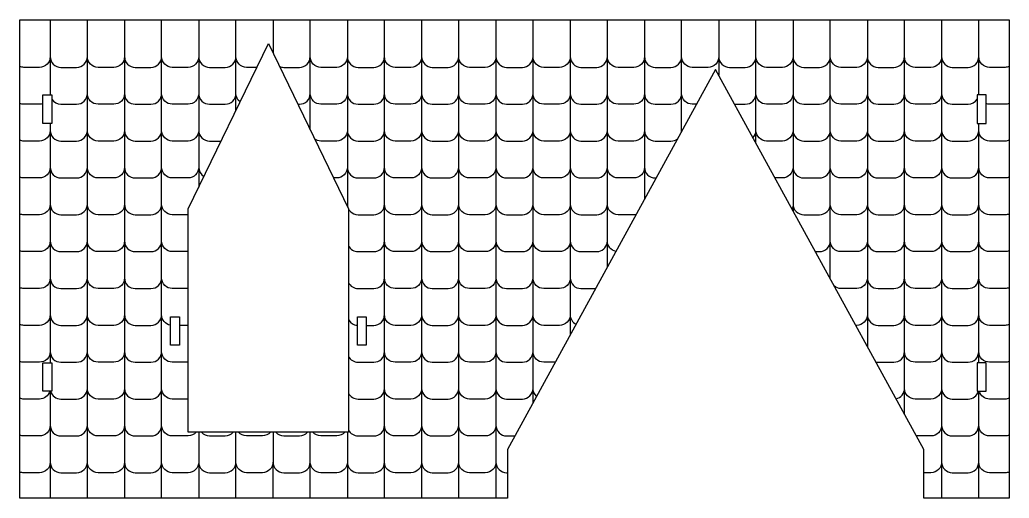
# Model space of a CAD drawing. Extents: x -77 to 93, y -55 to 56.
# Drawn here: x -76.4 to -20.8, y 0.1 to 27 of the extents above; entities that cross this region are included whole.
import ezdxf

# ---------------------------------------------------------------- set-up
doc = ezdxf.new("R2010")
doc.units = 0
doc.header["$MEASUREMENT"] = 0
doc.layers.add('LAYER1', color=7, linetype='CONTINUOUS')

msp = doc.modelspace()

# ---------------------------------------------------------------- linework, layer by layer
at = {"layer": 'LAYER1'}
for points in [[(-48.994, 2.875), (-48.994, 0.137), (-76.409, 0.137), (-76.409, 27.023), (-20.773, 27.023), (-20.773, 0.137), (-25.577, 0.137), (-25.577, 2.875), (-37.285, 24.234)], [(-57.929, 16.406), (-57.929, 3.842), (-66.934, 3.842), (-66.934, 16.406), (-62.431, 25.693)], [(-75.108, 22.801), (-74.608, 22.801), (-74.608, 21.2), (-75.108, 21.2)], [(-22.575, 21.2), (-22.074, 21.2), (-22.074, 22.801), (-22.575, 22.801)], [(-67.935, 10.339), (-67.435, 10.339), (-67.435, 8.738), (-67.935, 8.738)], [(-57.428, 10.339), (-56.928, 10.339), (-56.928, 8.738), (-57.428, 8.738)], [(-75.108, 7.75), (-74.608, 7.75), (-74.608, 6.149), (-75.108, 6.149)], [(-22.575, 6.149), (-22.074, 6.149), (-22.074, 7.75), (-22.575, 7.75)]]:
    msp.add_lwpolyline(points, close=True, dxfattribs=at)
for points in [[(-74.699, 27.023), (-74.699, 24.952, -0.414214), (-75.3, 24.351), (-76.187, 24.351, -0.094829), (-76.409, 24.394, -0.094829)], [(-74.699, 27.023), (-74.699, 24.952, 0.414214), (-74.099, 24.351), (-73.211, 24.351, 0.414214), (-72.611, 24.952), (-72.611, 27.023)], [(-70.522, 27.023), (-70.522, 24.952, -0.414214), (-71.122, 24.351), (-72.01, 24.351, -0.414214), (-72.611, 24.952), (-72.611, 27.023)], [(-70.522, 27.023), (-70.522, 24.952, 0.414214), (-69.922, 24.351), (-69.034, 24.351, 0.414214), (-68.433, 24.952), (-68.433, 27.023)], [(-66.345, 27.023), (-66.345, 24.952, -0.414214), (-66.945, 24.351), (-67.833, 24.351, -0.414214), (-68.433, 24.952), (-68.433, 27.023)], [(-66.345, 27.023), (-66.345, 24.952, 0.414214), (-65.744, 24.351), (-64.856, 24.351, 0.414214), (-64.256, 24.952), (-64.256, 27.023)], [(-63.082, 24.351), (-63.656, 24.351, -0.414214), (-64.256, 24.952), (-64.256, 27.023)], [(-61.805, 24.4, 0.102165), (-61.567, 24.351), (-60.679, 24.351, 0.414214), (-60.079, 24.952), (-60.079, 27.023)], [(-57.99, 27.023), (-57.99, 24.952, -0.414214), (-58.59, 24.351), (-59.478, 24.351, -0.414214), (-60.079, 24.952), (-60.079, 27.023)], [(-57.99, 27.023), (-57.99, 24.952, 0.414214), (-57.39, 24.351), (-56.502, 24.351, 0.414214), (-55.901, 24.952), (-55.901, 27.023)], [(-53.813, 27.023), (-53.813, 24.952, -0.414214), (-54.413, 24.351), (-55.301, 24.351, -0.414214), (-55.901, 24.952), (-55.901, 27.023)], [(-53.813, 27.023), (-53.813, 24.952, 0.414214), (-53.212, 24.351), (-52.325, 24.351, 0.414214), (-51.724, 24.952), (-51.724, 27.023)], [(-49.636, 27.023), (-49.636, 24.952, -0.414214), (-50.236, 24.351), (-51.124, 24.351, -0.414214), (-51.724, 24.952), (-51.724, 27.023)], [(-49.636, 27.023), (-49.636, 24.952, 0.414214), (-49.035, 24.351), (-48.147, 24.351, 0.414214), (-47.547, 24.952), (-47.547, 27.023)], [(-45.458, 27.023), (-45.458, 24.952, -0.414214), (-46.059, 24.351), (-46.947, 24.351, -0.414214), (-47.547, 24.952), (-47.547, 27.023)], [(-45.458, 27.023), (-45.458, 24.952, 0.414214), (-44.858, 24.351), (-43.97, 24.351, 0.414214), (-43.37, 24.952), (-43.37, 27.023)], [(-41.281, 27.023), (-41.281, 24.952, -0.414214), (-41.881, 24.351), (-42.769, 24.351, -0.414214), (-43.37, 24.952), (-43.37, 27.023)], [(-41.281, 27.023), (-41.281, 24.952, 0.414214), (-40.681, 24.351), (-39.793, 24.351, 0.414214), (-39.192, 24.952), (-39.192, 27.023)], [(-37.104, 27.023), (-37.104, 24.952, -0.414214), (-37.704, 24.351), (-38.592, 24.351, -0.414214), (-39.192, 24.952), (-39.192, 27.023)], [(-37.104, 27.023), (-37.104, 24.952, 0.414214), (-36.503, 24.351), (-35.616, 24.351, 0.414214), (-35.015, 24.952), (-35.015, 27.023)], [(-32.927, 27.023), (-32.927, 24.952, -0.414214), (-33.527, 24.351), (-34.415, 24.351, -0.414214), (-35.015, 24.952), (-35.015, 27.023)], [(-32.927, 27.023), (-32.927, 24.952, 0.414214), (-32.326, 24.351), (-31.438, 24.351, 0.414214), (-30.838, 24.952), (-30.838, 27.023)], [(-28.749, 27.023), (-28.749, 24.952, -0.414214), (-29.35, 24.351), (-30.238, 24.351, -0.414214), (-30.838, 24.952), (-30.838, 27.023)], [(-28.749, 27.023), (-28.749, 24.952, 0.414214), (-28.149, 24.351), (-27.261, 24.351, 0.414214), (-26.661, 24.952), (-26.661, 27.023)], [(-24.572, 27.023), (-24.572, 24.952, -0.414214), (-25.172, 24.351), (-26.06, 24.351, -0.414214), (-26.661, 24.952), (-26.661, 27.023)], [(-24.572, 27.023), (-24.572, 24.952, 0.414214), (-23.972, 24.351), (-23.084, 24.351, 0.414214), (-22.483, 24.952), (-22.483, 27.023)], [(-20.773, 24.394, -0.094829), (-20.995, 24.351), (-21.883, 24.351, -0.414214), (-22.483, 24.952), (-22.483, 27.023)], [(-74.699, 24.952), (-74.699, 22.88, -0.033199), (-74.704, 22.801, -0.033199)], [(-74.699, 24.952), (-74.699, 22.88, 0.033199), (-74.694, 22.801, 0.033199)], [(-74.608, 22.562, 0.258622), (-74.099, 22.28), (-73.211, 22.28, 0.414214), (-72.611, 22.88), (-72.611, 24.952)], [(-70.522, 24.952), (-70.522, 22.88, -0.414214), (-71.122, 22.28), (-72.01, 22.28, -0.414214), (-72.611, 22.88), (-72.611, 24.952)], [(-70.522, 24.952), (-70.522, 22.88, 0.414214), (-69.922, 22.28), (-69.034, 22.28, 0.414214), (-68.433, 22.88), (-68.433, 24.952)], [(-66.345, 24.952), (-66.345, 22.88, -0.414214), (-66.945, 22.28), (-67.833, 22.28, -0.414214), (-68.433, 22.88), (-68.433, 24.952)], [(-66.345, 24.952), (-66.345, 22.88, 0.414214), (-65.744, 22.28), (-64.856, 22.28, 0.414214), (-64.256, 22.88), (-64.256, 24.952)], [(-64.025, 22.407, -0.231147), (-64.256, 22.88), (-64.256, 24.952)], [(-60.777, 22.28), (-60.679, 22.28, 0.414214), (-60.079, 22.88), (-60.079, 24.952)], [(-57.99, 24.952), (-57.99, 22.88, -0.414214), (-58.59, 22.28), (-59.478, 22.28, -0.414214), (-60.079, 22.88), (-60.079, 24.952)], [(-57.99, 24.952), (-57.99, 22.88, 0.414214), (-57.39, 22.28), (-56.502, 22.28, 0.414214), (-55.901, 22.88), (-55.901, 24.952)], [(-53.813, 24.952), (-53.813, 22.88, -0.414214), (-54.413, 22.28), (-55.301, 22.28, -0.414214), (-55.901, 22.88), (-55.901, 24.952)], [(-53.813, 24.952), (-53.813, 22.88, 0.414214), (-53.212, 22.28), (-52.325, 22.28, 0.414214), (-51.724, 22.88), (-51.724, 24.952)], [(-49.636, 24.952), (-49.636, 22.88, -0.414214), (-50.236, 22.28), (-51.124, 22.28, -0.414214), (-51.724, 22.88), (-51.724, 24.952)], [(-49.636, 24.952), (-49.636, 22.88, 0.414214), (-49.035, 22.28), (-48.147, 22.28, 0.414214), (-47.547, 22.88), (-47.547, 24.952)], [(-45.458, 24.952), (-45.458, 22.88, -0.414214), (-46.059, 22.28), (-46.947, 22.28, -0.414214), (-47.547, 22.88), (-47.547, 24.952)], [(-45.458, 24.952), (-45.458, 22.88, 0.414214), (-44.858, 22.28), (-43.97, 22.28, 0.414214), (-43.37, 22.88), (-43.37, 24.952)], [(-41.281, 24.952), (-41.281, 22.88, -0.414214), (-41.881, 22.28), (-42.769, 22.28, -0.414214), (-43.37, 22.88), (-43.37, 24.952)], [(-41.281, 24.952), (-41.281, 22.88, 0.414214), (-40.681, 22.28), (-39.793, 22.28, 0.414214), (-39.192, 22.88), (-39.192, 24.952)], [(-38.357, 22.28), (-38.592, 22.28, -0.414214), (-39.192, 22.88), (-39.192, 24.952)], [(-36.214, 22.28), (-35.616, 22.28, 0.414214), (-35.015, 22.88), (-35.015, 24.952)], [(-32.927, 24.952), (-32.927, 22.88, -0.414214), (-33.527, 22.28), (-34.415, 22.28, -0.414214), (-35.015, 22.88), (-35.015, 24.952)], [(-32.927, 24.952), (-32.927, 22.88, 0.414214), (-32.326, 22.28), (-31.438, 22.28, 0.414214), (-30.838, 22.88), (-30.838, 24.952)], [(-28.749, 24.952), (-28.749, 22.88, -0.414214), (-29.35, 22.28), (-30.238, 22.28, -0.414214), (-30.838, 22.88), (-30.838, 24.952)], [(-28.749, 24.952), (-28.749, 22.88, 0.414214), (-28.149, 22.28), (-27.261, 22.28, 0.414214), (-26.661, 22.88), (-26.661, 24.952)], [(-24.572, 24.952), (-24.572, 22.88, -0.414214), (-25.172, 22.28), (-26.06, 22.28, -0.414214), (-26.661, 22.88), (-26.661, 24.952)], [(-24.572, 24.952), (-24.572, 22.88, 0.414214), (-23.972, 22.28), (-23.084, 22.28, 0.258622), (-22.575, 22.562, 0.258622)], [(-22.489, 22.801, 0.033199), (-22.483, 22.88), (-22.483, 24.952)], [(-22.478, 22.801, -0.033199), (-22.483, 22.88), (-22.483, 24.952)], [(-74.699, 21.2), (-74.699, 20.809, 0.414214), (-74.099, 20.209), (-73.211, 20.209, 0.414214), (-72.611, 20.809), (-72.611, 22.88)], [(-70.522, 22.88), (-70.522, 20.809, -0.414214), (-71.122, 20.209), (-72.01, 20.209, -0.414214), (-72.611, 20.809), (-72.611, 22.88)], [(-70.522, 22.88), (-70.522, 20.809, 0.414214), (-69.922, 20.209), (-69.034, 20.209, 0.414214), (-68.433, 20.809), (-68.433, 22.88)], [(-66.345, 22.88), (-66.345, 20.809, -0.414214), (-66.945, 20.209), (-67.833, 20.209, -0.414214), (-68.433, 20.809), (-68.433, 22.88)], [(-66.345, 22.88), (-66.345, 20.809, 0.414214), (-65.744, 20.209), (-65.091, 20.209)], [(-57.99, 22.88), (-57.99, 20.809, -0.414214), (-58.59, 20.209), (-59.478, 20.209, -0.155658), (-59.826, 20.32, -0.155658)], [(-57.99, 22.88), (-57.99, 20.809, 0.414214), (-57.39, 20.209), (-56.502, 20.209, 0.414214), (-55.901, 20.809), (-55.901, 22.88)], [(-53.813, 22.88), (-53.813, 20.809, -0.414214), (-54.413, 20.209), (-55.301, 20.209, -0.414214), (-55.901, 20.809), (-55.901, 22.88)], [(-53.813, 22.88), (-53.813, 20.809, 0.414214), (-53.212, 20.209), (-52.325, 20.209, 0.414214), (-51.724, 20.809), (-51.724, 22.88)], [(-49.636, 22.88), (-49.636, 20.809, -0.414214), (-50.236, 20.209), (-51.124, 20.209, -0.414214), (-51.724, 20.809), (-51.724, 22.88)], [(-49.636, 22.88), (-49.636, 20.809, 0.414214), (-49.035, 20.209), (-48.147, 20.209, 0.414214), (-47.547, 20.809), (-47.547, 22.88)], [(-45.458, 22.88), (-45.458, 20.809, -0.414214), (-46.059, 20.209), (-46.947, 20.209, -0.414214), (-47.547, 20.809), (-47.547, 22.88)], [(-45.458, 22.88), (-45.458, 20.809, 0.414214), (-44.858, 20.209), (-43.97, 20.209, 0.414214), (-43.37, 20.809), (-43.37, 22.88)], [(-41.281, 22.88), (-41.281, 20.809, -0.414214), (-41.881, 20.209), (-42.769, 20.209, -0.414214), (-43.37, 20.809), (-43.37, 22.88)], [(-41.281, 22.88), (-41.281, 20.809, 0.414214), (-40.681, 20.209), (-39.793, 20.209, 0.168086), (-39.422, 20.337, 0.168086)], [(-39.195, 20.75, 0.024562), (-39.192, 20.809), (-39.192, 22.88)], [(-39.19, 20.759, -0.020773), (-39.192, 20.809), (-39.192, 22.88)], [(-35.181, 20.395, 0.192515), (-35.015, 20.809), (-35.015, 22.88)], [(-32.927, 22.88), (-32.927, 20.809, -0.414214), (-33.527, 20.209), (-34.415, 20.209, -0.414214), (-35.015, 20.809), (-35.015, 22.88)], [(-32.927, 22.88), (-32.927, 20.809, 0.414214), (-32.326, 20.209), (-31.438, 20.209, 0.414214), (-30.838, 20.809), (-30.838, 22.88)], [(-28.749, 22.88), (-28.749, 20.809, -0.414214), (-29.35, 20.209), (-30.238, 20.209, -0.414214), (-30.838, 20.809), (-30.838, 22.88)], [(-28.749, 22.88), (-28.749, 20.809, 0.414214), (-28.149, 20.209), (-27.261, 20.209, 0.414214), (-26.661, 20.809), (-26.661, 22.88)], [(-24.572, 22.88), (-24.572, 20.809, -0.414214), (-25.172, 20.209), (-26.06, 20.209, -0.414214), (-26.661, 20.809), (-26.661, 22.88)], [(-24.572, 22.88), (-24.572, 20.809, 0.414214), (-23.972, 20.209), (-23.084, 20.209, 0.414214), (-22.483, 20.809), (-22.483, 21.2)], [(-75.108, 22.311, -0.081244), (-75.3, 22.28), (-76.187, 22.28, -0.094829), (-76.409, 22.322)], [(-20.773, 22.322, -0.094829), (-20.995, 22.28), (-21.883, 22.28, -0.081244), (-22.074, 22.311, -0.081244)], [(-74.699, 21.2), (-74.699, 20.809, -0.414214), (-75.3, 20.209), (-76.187, 20.209, -0.094829), (-76.409, 20.251)], [(-20.773, 20.251, -0.094829), (-20.995, 20.209), (-21.883, 20.209, -0.414214), (-22.483, 20.809), (-22.483, 21.2)], [(-74.699, 20.809), (-74.699, 18.738, -0.414214), (-75.3, 18.137), (-76.187, 18.137, -0.094829), (-76.409, 18.18, -0.094829)], [(-74.699, 20.809), (-74.699, 18.738, 0.414214), (-74.099, 18.137), (-73.211, 18.137, 0.414214), (-72.611, 18.738), (-72.611, 20.809)], [(-70.522, 20.809), (-70.522, 18.738, -0.414214), (-71.122, 18.137), (-72.01, 18.137, -0.414214), (-72.611, 18.738), (-72.611, 20.809)], [(-70.522, 20.809), (-70.522, 18.738, 0.414214), (-69.922, 18.137), (-69.034, 18.137, 0.414214), (-68.433, 18.738), (-68.433, 20.809)], [(-66.345, 20.809), (-66.345, 18.738, -0.414214), (-66.945, 18.137), (-67.833, 18.137, -0.414214), (-68.433, 18.738), (-68.433, 20.809)], [(-66.345, 20.809), (-66.345, 18.738, 0.263305), (-66.053, 18.223, 0.263305)], [(-57.99, 20.809), (-57.99, 18.738, -0.414214), (-58.59, 18.137), (-58.768, 18.137)], [(-57.99, 20.809), (-57.99, 18.738, 0.414214), (-57.39, 18.137), (-56.502, 18.137, 0.414214), (-55.901, 18.738), (-55.901, 20.809)], [(-53.813, 20.809), (-53.813, 18.738, -0.414214), (-54.413, 18.137), (-55.301, 18.137, -0.414214), (-55.901, 18.738), (-55.901, 20.809)], [(-53.813, 20.809), (-53.813, 18.738, 0.414214), (-53.212, 18.137), (-52.325, 18.137, 0.414214), (-51.724, 18.738), (-51.724, 20.809)], [(-49.636, 20.809), (-49.636, 18.738, -0.414214), (-50.236, 18.137), (-51.124, 18.137, -0.414214), (-51.724, 18.738), (-51.724, 20.809)], [(-49.636, 20.809), (-49.636, 18.738, 0.414214), (-49.035, 18.137), (-48.147, 18.137, 0.414214), (-47.547, 18.738), (-47.547, 20.809)], [(-45.458, 20.809), (-45.458, 18.738, -0.414214), (-46.059, 18.137), (-46.947, 18.137, -0.414214), (-47.547, 18.738), (-47.547, 20.809)], [(-45.458, 20.809), (-45.458, 18.738, 0.414214), (-44.858, 18.137), (-43.97, 18.137, 0.414214), (-43.37, 18.738), (-43.37, 20.809)], [(-41.281, 20.809), (-41.281, 18.738, -0.414214), (-41.881, 18.137), (-42.769, 18.137, -0.414214), (-43.37, 18.738), (-43.37, 20.809)], [(-41.281, 20.809), (-41.281, 18.738, 0.414214), (-40.681, 18.137), (-40.628, 18.137)], [(-32.927, 20.809), (-32.927, 18.738, -0.414214), (-33.527, 18.137), (-33.943, 18.137)], [(-32.927, 20.809), (-32.927, 18.738, 0.414214), (-32.326, 18.137), (-31.438, 18.137, 0.414214), (-30.838, 18.738), (-30.838, 20.809)], [(-28.749, 20.809), (-28.749, 18.738, -0.414214), (-29.35, 18.137), (-30.238, 18.137, -0.414214), (-30.838, 18.738), (-30.838, 20.809)], [(-28.749, 20.809), (-28.749, 18.738, 0.414214), (-28.149, 18.137), (-27.261, 18.137, 0.414214), (-26.661, 18.738), (-26.661, 20.809)], [(-24.572, 20.809), (-24.572, 18.738, -0.414214), (-25.172, 18.137), (-26.06, 18.137, -0.414214), (-26.661, 18.738), (-26.661, 20.809)], [(-24.572, 20.809), (-24.572, 18.738, 0.414214), (-23.972, 18.137), (-23.084, 18.137, 0.414214), (-22.483, 18.738), (-22.483, 20.809)], [(-20.773, 18.18, -0.094829), (-20.995, 18.137), (-21.883, 18.137, -0.414214), (-22.483, 18.738), (-22.483, 20.809)], [(-74.699, 18.738), (-74.699, 16.666, -0.414214), (-75.3, 16.066), (-76.187, 16.066, -0.094829), (-76.409, 16.108, -0.094829)], [(-74.699, 18.738), (-74.699, 16.666, 0.414214), (-74.099, 16.066), (-73.211, 16.066, 0.414214), (-72.611, 16.666), (-72.611, 18.738)], [(-70.522, 18.738), (-70.522, 16.666, -0.414214), (-71.122, 16.066), (-72.01, 16.066, -0.414214), (-72.611, 16.666), (-72.611, 18.738)], [(-70.522, 18.738), (-70.522, 16.666, 0.414214), (-69.922, 16.066), (-69.034, 16.066, 0.414214), (-68.433, 16.666), (-68.433, 18.738)], [(-66.934, 16.066, -0.004449), (-66.945, 16.066), (-67.833, 16.066, -0.414214), (-68.433, 16.666), (-68.433, 18.738)], [(-57.99, 18.738), (-57.99, 16.666, -0.046774), (-58.001, 16.555, -0.046774)], [(-57.99, 18.738), (-57.99, 16.666, 0.414214), (-57.39, 16.066), (-56.502, 16.066, 0.414214), (-55.901, 16.666), (-55.901, 18.738)], [(-53.813, 18.738), (-53.813, 16.666, -0.414214), (-54.413, 16.066), (-55.301, 16.066, -0.414214), (-55.901, 16.666), (-55.901, 18.738)], [(-53.813, 18.738), (-53.813, 16.666, 0.414214), (-53.212, 16.066), (-52.325, 16.066, 0.414214), (-51.724, 16.666), (-51.724, 18.738)], [(-49.636, 18.738), (-49.636, 16.666, -0.414214), (-50.236, 16.066), (-51.124, 16.066, -0.414214), (-51.724, 16.666), (-51.724, 18.738)], [(-49.636, 18.738), (-49.636, 16.666, 0.414214), (-49.035, 16.066), (-48.147, 16.066, 0.414214), (-47.547, 16.666), (-47.547, 18.738)], [(-45.458, 18.738), (-45.458, 16.666, -0.414214), (-46.059, 16.066), (-46.947, 16.066, -0.414214), (-47.547, 16.666), (-47.547, 18.738)], [(-45.458, 18.738), (-45.458, 16.666, 0.414214), (-44.858, 16.066), (-43.97, 16.066, 0.004442), (-43.959, 16.066, 0.004442)], [(-43.97, 16.066, 0.414214), (-43.37, 16.666), (-43.37, 18.738)], [(-41.756, 16.079, -0.052731), (-41.881, 16.066), (-42.769, 16.066, -0.414214), (-43.37, 16.666), (-43.37, 18.738)], [(-32.927, 18.738), (-32.927, 16.666, -0.11622), (-32.99, 16.398, -0.11622)], [(-32.927, 18.738), (-32.927, 16.666, 0.414214), (-32.326, 16.066), (-31.438, 16.066)], [(-31.438, 16.066, 0.414214), (-30.838, 16.666), (-30.838, 18.738)], [(-28.749, 18.738), (-28.749, 16.666, -0.414214), (-29.35, 16.066), (-30.238, 16.066, -0.414214), (-30.838, 16.666), (-30.838, 18.738)], [(-28.749, 18.738), (-28.749, 16.666, 0.414214), (-28.149, 16.066), (-27.261, 16.066, 0.414214), (-26.661, 16.666), (-26.661, 18.738)], [(-24.572, 18.738), (-24.572, 16.666, -0.414214), (-25.172, 16.066), (-26.06, 16.066, -0.414214), (-26.661, 16.666), (-26.661, 18.738)], [(-24.572, 18.738), (-24.572, 16.666, 0.414214), (-23.972, 16.066), (-23.084, 16.066, 0.414214), (-22.483, 16.666), (-22.483, 18.738)], [(-20.773, 16.108, -0.094829), (-20.995, 16.066), (-21.883, 16.066, -0.414214), (-22.483, 16.666), (-22.483, 18.738)], [(-74.699, 16.666), (-74.699, 14.595, -0.414214), (-75.3, 13.995), (-76.187, 13.995, -0.094829), (-76.409, 14.037, -0.094829)], [(-74.699, 16.666), (-74.699, 14.595, 0.414214), (-74.099, 13.995), (-73.211, 13.995, 0.414214), (-72.611, 14.595), (-72.611, 16.666)], [(-70.522, 16.666), (-70.522, 14.595, -0.414214), (-71.122, 13.995), (-72.01, 13.995, -0.414214), (-72.611, 14.595), (-72.611, 16.666)], [(-70.522, 16.666), (-70.522, 14.595, 0.414214), (-69.922, 13.995), (-69.034, 13.995, 0.414214), (-68.433, 14.595), (-68.433, 16.666)], [(-66.934, 13.995, -0.004449), (-66.945, 13.995), (-67.833, 13.995, -0.414214), (-68.433, 14.595), (-68.433, 16.666)], [(-57.929, 14.33, 0.285946), (-57.39, 13.995), (-56.502, 13.995, 0.414214), (-55.901, 14.595), (-55.901, 16.666)], [(-53.813, 16.666), (-53.813, 14.595, -0.414214), (-54.413, 13.995), (-55.301, 13.995, -0.414214), (-55.901, 14.595), (-55.901, 16.666)], [(-53.813, 16.666), (-53.813, 14.595, 0.414214), (-53.212, 13.995), (-52.325, 13.995, 0.414214), (-51.724, 14.595), (-51.724, 16.666)], [(-49.636, 16.666), (-49.636, 14.595, -0.414214), (-50.236, 13.995), (-51.124, 13.995, -0.414214), (-51.724, 14.595), (-51.724, 16.666)], [(-49.636, 16.666), (-49.636, 14.595, 0.414214), (-49.035, 13.995), (-48.147, 13.995, 0.414214), (-47.547, 14.595), (-47.547, 16.666)], [(-45.458, 16.666), (-45.458, 14.595, -0.414214), (-46.059, 13.995), (-46.947, 13.995, -0.414214), (-47.547, 14.595), (-47.547, 16.666)], [(-45.458, 16.666), (-45.458, 14.595, 0.414214), (-44.858, 13.995), (-43.848, 14.007)], [(-30.84, 12.476, 0.019695), (-30.838, 12.524), (-30.838, 16.666)], [(-28.749, 16.666), (-28.749, 14.595, -0.414214), (-29.35, 13.995), (-30.238, 13.995, -0.414214), (-30.838, 14.595, -0.037115)], [(-28.749, 16.666), (-28.749, 14.595, 0.414214), (-28.149, 13.995), (-27.261, 13.995, 0.414214), (-26.661, 14.595), (-26.661, 16.666)], [(-24.572, 16.666), (-24.572, 14.595, -0.414214), (-25.172, 13.995), (-26.06, 13.995, -0.414214), (-26.661, 14.595), (-26.661, 16.666)], [(-24.572, 16.666), (-24.572, 14.595, 0.414214), (-23.972, 13.995), (-23.084, 13.995, 0.414214), (-22.483, 14.595), (-22.483, 16.666)], [(-20.773, 14.037, -0.094829), (-20.995, 13.995), (-21.883, 13.995, -0.414214), (-22.483, 14.595), (-22.483, 16.666)], [(-74.699, 14.595), (-74.699, 12.524, -0.414214), (-75.3, 11.923), (-76.187, 11.923, -0.094829), (-76.409, 11.966, -0.094829)], [(-74.699, 14.595), (-74.699, 12.524, 0.414214), (-74.099, 11.923), (-73.211, 11.923, 0.414214), (-72.611, 12.524), (-72.611, 14.595)], [(-70.522, 14.595), (-70.522, 12.524, -0.414214), (-71.122, 11.923), (-72.01, 11.923, -0.414214), (-72.611, 12.524), (-72.611, 14.595)], [(-70.522, 14.595), (-70.522, 12.524, 0.414214), (-69.922, 11.923), (-69.034, 11.923, 0.414214), (-68.433, 12.524), (-68.433, 14.595)], [(-66.934, 11.923, -0.004449), (-66.945, 11.923), (-67.833, 11.923, -0.414214), (-68.433, 12.524), (-68.433, 14.595)], [(-57.929, 12.259, 0.285946), (-57.39, 11.923), (-56.502, 11.923, 0.414214), (-55.901, 12.524), (-55.901, 14.595)], [(-53.813, 14.595), (-53.813, 12.524, -0.414214), (-54.413, 11.923), (-55.301, 11.923, -0.414214), (-55.901, 12.524), (-55.901, 14.595)], [(-53.813, 14.595), (-53.813, 12.524, 0.414214), (-53.212, 11.923), (-52.325, 11.923, 0.414214), (-51.724, 12.524), (-51.724, 14.595)], [(-49.636, 14.595), (-49.636, 12.524, -0.414214), (-50.236, 11.923), (-51.124, 11.923, -0.414214), (-51.724, 12.524), (-51.724, 14.595)], [(-49.636, 14.595), (-49.636, 12.524, 0.414214), (-49.035, 11.923), (-48.147, 11.923, 0.414214), (-47.547, 12.524), (-47.547, 14.595)], [(-45.458, 14.595), (-45.458, 12.524, -0.414214), (-46.059, 11.923), (-46.947, 11.923, -0.414214), (-47.547, 12.524), (-47.547, 14.595)], [(-45.458, 14.595), (-45.458, 12.524, 0.414214), (-44.858, 11.923), (-44.034, 11.923)], [(-43.848, 14.007, 0.355278), (-43.37, 14.595, 0.253426)], [(-42.892, 14.007, -0.355278), (-43.37, 14.595, -0.253426)], [(-31.672, 13.995), (-31.438, 13.995, 0.414214), (-30.838, 14.595, 0.147803)], [(-28.749, 14.595), (-28.749, 12.524, -0.414214), (-29.35, 11.923), (-30.238, 11.923, -0.166543), (-30.606, 12.049, -0.166543)], [(-28.749, 14.595), (-28.749, 12.524, 0.414214), (-28.149, 11.923), (-27.261, 11.923, 0.414214), (-26.661, 12.524), (-26.661, 14.595)], [(-24.572, 14.595), (-24.572, 12.524, -0.414214), (-25.172, 11.923), (-26.06, 11.923, -0.414214), (-26.661, 12.524), (-26.661, 14.595)], [(-24.572, 14.595), (-24.572, 12.524, 0.414214), (-23.972, 11.923), (-23.084, 11.923, 0.414214), (-22.483, 12.524), (-22.483, 14.595)], [(-20.773, 11.966, -0.094829), (-20.995, 11.923), (-21.883, 11.923, -0.414214), (-22.483, 12.524), (-22.483, 14.595)], [(-30.835, 12.468, -0.023061), (-30.838, 12.524), (-30.838, 13.69)], [(-74.699, 12.524), (-74.699, 10.452, -0.414214), (-75.3, 9.852), (-76.187, 9.852, -0.094829), (-76.409, 9.894, -0.094829)], [(-74.699, 12.524), (-74.699, 10.452, 0.414214), (-74.099, 9.852), (-73.211, 9.852, 0.414214), (-72.611, 10.452), (-72.611, 12.524)], [(-70.522, 12.524), (-70.522, 10.452, -0.414214), (-71.122, 9.852), (-72.01, 9.852, -0.414214), (-72.611, 10.452), (-72.611, 12.524)], [(-70.522, 12.524), (-70.522, 10.452, 0.414214), (-69.922, 9.852), (-69.034, 9.852, 0.414214), (-68.433, 10.452), (-68.433, 12.524)], [(-67.935, 9.861, -0.365004), (-68.433, 10.452), (-68.433, 12.524)], [(-56.928, 9.852), (-56.502, 9.852, 0.414214), (-55.901, 10.452), (-55.901, 12.524)], [(-53.813, 12.524), (-53.813, 10.452, -0.414214), (-54.413, 9.852), (-55.301, 9.852, -0.414214), (-55.901, 10.452), (-55.901, 12.524)], [(-53.813, 12.524), (-53.813, 10.452, 0.414214), (-53.212, 9.852), (-52.325, 9.852, 0.414214), (-51.724, 10.452), (-51.724, 12.524)], [(-49.636, 12.524), (-49.636, 10.452, -0.414214), (-50.236, 9.852), (-51.124, 9.852, -0.414214), (-51.724, 10.452), (-51.724, 12.524)], [(-49.636, 12.524), (-49.636, 10.452, 0.414214), (-49.035, 9.852), (-48.147, 9.852, 0.414214), (-47.547, 10.452), (-47.547, 12.524)], [(-45.458, 12.524), (-45.458, 10.452, -0.414214), (-46.059, 9.852), (-46.947, 9.852, -0.414214), (-47.547, 10.452), (-47.547, 12.524)], [(-45.458, 12.524), (-45.458, 10.452, 0.280761), (-45.133, 9.919, 0.280761)], [(-28.749, 12.524), (-28.749, 10.452, -0.414214), (-29.35, 9.852), (-29.401, 9.852)], [(-28.749, 12.524), (-28.749, 10.452, 0.414214), (-28.149, 9.852), (-27.261, 9.852, 0.414214), (-26.661, 10.452), (-26.661, 12.524)], [(-24.572, 12.524), (-24.572, 10.452, -0.414214), (-25.172, 9.852), (-26.06, 9.852, -0.414214), (-26.661, 10.452), (-26.661, 12.524)], [(-24.572, 12.524), (-24.572, 10.452, 0.414214), (-23.972, 9.852), (-23.084, 9.852, 0.414214), (-22.483, 10.452), (-22.483, 12.524)], [(-20.773, 9.894, -0.094829), (-20.995, 9.852), (-21.883, 9.852, -0.414214), (-22.483, 10.452), (-22.483, 12.524)], [(-74.699, 10.452), (-74.699, 8.381, -0.414214), (-75.3, 7.781), (-76.187, 7.781, -0.094829), (-76.409, 7.823, -0.094829)], [(-74.699, 10.452), (-74.699, 8.381, 0.414214), (-74.099, 7.781), (-73.211, 7.781, 0.414214), (-72.611, 8.381), (-72.611, 10.452)], [(-70.522, 10.452), (-70.522, 8.381, -0.414214), (-71.122, 7.781), (-72.01, 7.781, -0.414214), (-72.611, 8.381), (-72.611, 10.452)], [(-70.522, 10.452), (-70.522, 8.381, 0.414214), (-69.922, 7.781), (-69.034, 7.781, 0.414214), (-68.433, 8.381), (-68.433, 10.452)], [(-66.934, 7.781, -0.004449), (-66.945, 7.781), (-67.833, 7.781, -0.414214), (-68.433, 8.381), (-68.433, 10.452)], [(-57.929, 8.116, 0.285946), (-57.39, 7.781), (-56.502, 7.781, 0.414214), (-55.901, 8.381), (-55.901, 10.452)], [(-57.929, 10.188, 0.26866), (-57.428, 9.853)], [(-53.813, 10.452), (-53.813, 8.381, -0.414214), (-54.413, 7.781), (-55.301, 7.781, -0.414214), (-55.901, 8.381), (-55.901, 10.452)], [(-53.813, 10.452), (-53.813, 8.381, 0.414214), (-53.212, 7.781), (-52.325, 7.781, 0.414214), (-51.724, 8.381), (-51.724, 10.452)], [(-49.636, 10.452), (-49.636, 8.381, -0.414214), (-50.236, 7.781), (-51.124, 7.781, -0.414214), (-51.724, 8.381), (-51.724, 10.452)], [(-49.636, 10.452), (-49.636, 8.381, 0.414214), (-49.035, 7.781), (-48.147, 7.781, 0.414214), (-47.547, 8.381), (-47.547, 10.452)], [(-46.305, 7.781), (-46.947, 7.781, -0.414214), (-47.547, 8.381), (-47.547, 10.452)], [(-28.273, 7.794, 0.051947), (-28.149, 7.781), (-27.261, 7.781, 0.414214), (-26.661, 8.381), (-26.661, 10.452)], [(-24.572, 10.452), (-24.572, 8.381, -0.414214), (-25.172, 7.781), (-26.06, 7.781, -0.414214), (-26.661, 8.381), (-26.661, 10.452)], [(-24.572, 10.452), (-24.572, 8.381, 0.414214), (-23.972, 7.781), (-23.084, 7.781, 0.414214), (-22.483, 8.381), (-22.483, 10.452)], [(-20.773, 7.823, -0.094829), (-20.995, 7.781), (-21.883, 7.781, -0.414214), (-22.483, 8.381), (-22.483, 10.452)], [(-66.934, 9.852, -0.004449), (-66.945, 9.852), (-67.435, 9.852)], [(-74.677, 6.149, 0.336889), (-74.099, 5.709), (-73.211, 5.709, 0.414214), (-72.611, 6.31), (-72.611, 8.381)], [(-70.522, 8.381), (-70.522, 6.31, -0.414214), (-71.122, 5.709), (-72.01, 5.709, -0.414214), (-72.611, 6.31), (-72.611, 8.381)], [(-70.522, 8.381), (-70.522, 6.31, 0.414214), (-69.922, 5.709), (-69.034, 5.709, 0.414214), (-68.433, 6.31), (-68.433, 8.381)], [(-66.934, 5.709, -0.004449), (-66.945, 5.709), (-67.833, 5.709, -0.414214), (-68.433, 6.31), (-68.433, 8.381)], [(-57.929, 6.045, 0.285946), (-57.39, 5.709), (-56.502, 5.709, 0.414214), (-55.901, 6.31), (-55.901, 8.381)], [(-53.813, 8.381), (-53.813, 6.31, -0.414214), (-54.413, 5.709), (-55.301, 5.709, -0.414214), (-55.901, 6.31), (-55.901, 8.381)], [(-53.813, 8.381), (-53.813, 6.31, 0.414214), (-53.212, 5.709), (-52.325, 5.709, 0.414214), (-51.724, 6.31), (-51.724, 8.381)], [(-49.636, 8.381), (-49.636, 6.31, -0.414214), (-50.236, 5.709), (-51.124, 5.709, -0.414214), (-51.724, 6.31), (-51.724, 8.381)], [(-49.636, 8.381), (-49.636, 6.31, 0.414214), (-49.035, 5.709), (-48.147, 5.709, 0.414214), (-47.547, 6.31), (-47.547, 8.381)], [(-47.353, 5.868, -0.209526), (-47.547, 6.31), (-47.547, 8.381)], [(-27.137, 5.722, 0.35458), (-26.661, 6.31), (-26.661, 8.381)], [(-24.572, 8.381), (-24.572, 6.31, -0.414214), (-25.172, 5.709), (-26.06, 5.709, -0.414214), (-26.661, 6.31), (-26.661, 8.381)], [(-24.572, 8.381), (-24.572, 6.31, 0.414214), (-23.972, 5.709), (-23.084, 5.709, 0.336889), (-22.505, 6.149, 0.336889)], [(-74.699, 6.149), (-74.699, 4.238, -0.414214), (-75.3, 3.638), (-76.187, 3.638, -0.094829), (-76.409, 3.68)], [(-74.721, 6.149, -0.336889), (-75.3, 5.709), (-76.187, 5.709, -0.094829), (-76.409, 5.752)], [(-74.699, 6.149), (-74.699, 4.238, 0.414214), (-74.099, 3.638), (-73.211, 3.638, 0.414214), (-72.611, 4.238), (-72.611, 6.31)], [(-70.522, 6.31), (-70.522, 4.238, -0.414214), (-71.122, 3.638), (-72.01, 3.638, -0.414214), (-72.611, 4.238), (-72.611, 6.31)], [(-70.522, 6.31), (-70.522, 4.238, 0.414214), (-69.922, 3.638), (-69.034, 3.638, 0.414214), (-68.433, 4.238), (-68.433, 6.31)], [(-66.495, 3.842, -0.215397), (-66.945, 3.638), (-67.833, 3.638, -0.414214), (-68.433, 4.238), (-68.433, 6.31)], [(-57.929, 3.974, 0.285946), (-57.39, 3.638), (-56.502, 3.638, 0.414214), (-55.901, 4.238), (-55.901, 6.31)], [(-53.813, 6.31), (-53.813, 4.238, -0.414214), (-54.413, 3.638), (-55.301, 3.638, -0.414214), (-55.901, 4.238), (-55.901, 6.31)], [(-53.813, 6.31), (-53.813, 4.238, 0.414214), (-53.212, 3.638), (-52.325, 3.638, 0.414214), (-51.724, 4.238), (-51.724, 6.31)], [(-49.636, 6.31), (-49.636, 4.238, -0.414214), (-50.236, 3.638), (-51.124, 3.638, -0.414214), (-51.724, 4.238), (-51.724, 6.31)], [(-49.636, 6.31), (-49.636, 4.238, 0.414214), (-49.035, 3.638), (-48.576, 3.638)], [(-24.572, 6.31), (-24.572, 4.238, -0.414214), (-25.172, 3.638), (-25.995, 3.638)], [(-24.572, 6.31), (-24.572, 4.238, 0.414214), (-23.972, 3.638), (-23.084, 3.638, 0.414214), (-22.483, 4.238), (-22.483, 6.149)], [(-20.773, 3.68, -0.094829), (-20.995, 3.638), (-21.883, 3.638, -0.414214), (-22.483, 4.238), (-22.483, 6.149)], [(-20.773, 5.752, -0.094829), (-20.995, 5.709), (-21.883, 5.709, -0.336889), (-22.461, 6.149, -0.336889)], [(-74.699, 4.238), (-74.699, 2.167, -0.414214), (-75.3, 1.567), (-76.187, 1.567, -0.094829), (-76.409, 1.609, -0.094829)], [(-74.699, 4.238), (-74.699, 2.167, 0.414214), (-74.099, 1.567), (-73.211, 1.567, 0.414214), (-72.611, 2.167), (-72.611, 4.238)], [(-70.522, 4.238), (-70.522, 2.167, -0.414214), (-71.122, 1.567), (-72.01, 1.567, -0.414214), (-72.611, 2.167), (-72.611, 4.238)], [(-70.522, 4.238), (-70.522, 2.167, 0.414214), (-69.922, 1.567), (-69.034, 1.567, 0.414214), (-68.433, 2.167), (-68.433, 4.238)], [(-66.345, 3.842), (-66.345, 2.167, -0.414214), (-66.945, 1.567), (-67.833, 1.567, -0.414214), (-68.433, 2.167), (-68.433, 4.238)], [(-57.99, 3.842), (-57.99, 2.167, 0.414214), (-57.39, 1.567), (-56.502, 1.567, 0.414214), (-55.901, 2.167), (-55.901, 4.238)], [(-53.813, 4.238), (-53.813, 2.167, -0.414214), (-54.413, 1.567), (-55.301, 1.567, -0.414214), (-55.901, 2.167), (-55.901, 4.238)], [(-53.813, 4.238), (-53.813, 2.167, 0.414214), (-53.212, 1.567), (-52.325, 1.567, 0.414214), (-51.724, 2.167), (-51.724, 4.238)], [(-49.636, 4.238), (-49.636, 2.167, -0.414214), (-50.236, 1.567), (-51.124, 1.567, -0.414214), (-51.724, 2.167), (-51.724, 4.238)], [(-49.636, 4.238), (-49.636, 2.167, 0.414214), (-49.035, 1.567), (-48.994, 1.567)], [(-24.572, 4.238), (-24.572, 2.167, -0.414214), (-25.172, 1.567), (-25.577, 1.567)], [(-24.572, 4.238), (-24.572, 2.167, 0.414214), (-23.972, 1.567), (-23.084, 1.567, 0.414214), (-22.483, 2.167), (-22.483, 4.238)], [(-20.773, 1.609, -0.094829), (-20.995, 1.567), (-21.883, 1.567, -0.414214), (-22.483, 2.167), (-22.483, 4.238)], [(-66.345, 3.842), (-66.345, 2.167, 0.414214), (-65.744, 1.567), (-64.856, 1.567, 0.414214), (-64.256, 2.167), (-64.256, 3.842)], [(-66.195, 3.842, 0.215397), (-65.744, 3.638), (-64.856, 3.638, 0.215397), (-64.406, 3.842)], [(-62.167, 3.842), (-62.167, 2.167, -0.414214), (-62.768, 1.567), (-63.656, 1.567, -0.414214), (-64.256, 2.167), (-64.256, 3.842)], [(-62.317, 3.842, -0.215397), (-62.768, 3.638), (-63.656, 3.638, -0.215397), (-64.106, 3.842, -0.215397)], [(-62.167, 3.842), (-62.167, 2.167, 0.414214), (-61.567, 1.567), (-60.679, 1.567, 0.414214), (-60.079, 2.167), (-60.079, 3.842)], [(-62.018, 3.842, 0.215397), (-61.567, 3.638), (-60.679, 3.638, 0.215397), (-60.229, 3.842)], [(-57.99, 3.842), (-57.99, 2.167, -0.414214), (-58.59, 1.567), (-59.478, 1.567, -0.414214), (-60.079, 2.167), (-60.079, 3.842)], [(-58.14, 3.842, -0.215397), (-58.59, 3.638), (-59.478, 3.638, -0.215397), (-59.929, 3.842)]]:
    msp.add_lwpolyline(points, format="xyb", dxfattribs=at)
for points in [[(-62.167, 27.023), (-62.167, 25.148)], [(-62.167, 27.023), (-62.167, 25.148)], [(-37.104, 24.952), (-37.104, 23.903)], [(-37.104, 24.952), (-37.104, 23.903)], [(-74.699, 22.88), (-74.699, 22.801)], [(-74.699, 22.88), (-74.699, 22.801)], [(-64.256, 21.93), (-64.256, 22.88)], [(-64.256, 21.93), (-64.256, 22.88)], [(-64.256, 21.93), (-64.256, 22.88)], [(-60.079, 20.841), (-60.079, 22.88)], [(-60.079, 20.841), (-60.079, 22.88)], [(-22.483, 22.801), (-22.483, 22.88)], [(-22.483, 22.801), (-22.483, 22.88)], [(-39.192, 20.755), (-39.192, 20.809)], [(-39.192, 20.755), (-39.192, 20.809)], [(-35.015, 20.093), (-35.015, 20.809)], [(-35.015, 20.093), (-35.015, 20.809)], [(-66.345, 18.738), (-66.345, 17.622)], [(-41.281, 18.738), (-41.281, 16.945)], [(-41.281, 18.738), (-41.281, 16.945)], [(-57.99, 16.666), (-57.99, 16.533)], [(-57.99, 16.666), (-57.99, 16.533)], [(-43.37, 16.191), (-43.37, 16.666)], [(-43.37, 16.191), (-43.37, 16.666)], [(-43.37, 13.135), (-43.37, 16.666)], [(-32.927, 16.666), (-32.927, 16.283)], [(-32.927, 16.666), (-32.927, 16.283)], [(-43.37, 13.135), (-43.37, 14.291)], [(-30.838, 12.473), (-30.838, 12.524)], [(-30.838, 12.473), (-30.838, 12.524)], [(-45.458, 10.452), (-45.458, 9.325)], [(-45.458, 10.452), (-45.458, 9.325)], [(-28.749, 10.452), (-28.749, 8.663)], [(-28.749, 10.452), (-28.749, 8.663)], [(-74.699, 8.381), (-74.699, 7.75)], [(-74.699, 8.381), (-74.699, 7.75)], [(-22.483, 7.75), (-22.483, 8.381)], [(-22.483, 7.75), (-22.483, 8.381)], [(-47.547, 5.515), (-47.547, 6.31)], [(-47.547, 5.515), (-47.547, 6.31)], [(-26.661, 4.853), (-26.661, 6.31)], [(-26.661, 4.853), (-26.661, 6.31)], [(-74.699, 2.167), (-74.699, 0.137)], [(-74.699, 2.167), (-74.699, 0.137)], [(-72.611, 0.137), (-72.611, 2.167)], [(-72.611, 0.137), (-72.611, 2.167)], [(-70.522, 2.167), (-70.522, 0.137)], [(-70.522, 2.167), (-70.522, 0.137)], [(-68.433, 0.137), (-68.433, 2.167)], [(-68.433, 0.137), (-68.433, 2.167)], [(-66.345, 2.167), (-66.345, 0.137)], [(-66.345, 2.167), (-66.345, 0.137)], [(-64.256, 0.137), (-64.256, 2.167)], [(-64.256, 0.137), (-64.256, 2.167)], [(-62.167, 0.137), (-62.167, 2.167)], [(-60.079, 0.137), (-60.079, 2.167)], [(-60.079, 0.137), (-60.079, 2.167)], [(-60.079, 0.137), (-60.079, 2.167)], [(-60.079, 0.137), (-60.079, 2.167)], [(-57.99, 2.167), (-57.99, 0.137)], [(-57.99, 2.167), (-57.99, 0.137)], [(-55.901, 0.137), (-55.901, 2.167)], [(-55.901, 0.137), (-55.901, 2.167)], [(-53.813, 2.167), (-53.813, 0.137)], [(-53.813, 2.167), (-53.813, 0.137)], [(-51.724, 0.137), (-51.724, 2.167)], [(-51.724, 0.137), (-51.724, 2.167)], [(-49.636, 2.167), (-49.636, 0.137)], [(-49.636, 2.167), (-49.636, 0.137)], [(-24.572, 2.167), (-24.572, 0.137)], [(-24.572, 2.167), (-24.572, 0.137)], [(-22.483, 0.137), (-22.483, 2.167)], [(-22.483, 0.137), (-22.483, 2.167)]]:
    msp.add_lwpolyline(points, dxfattribs=at)

doc.saveas('drawing.dxf')
